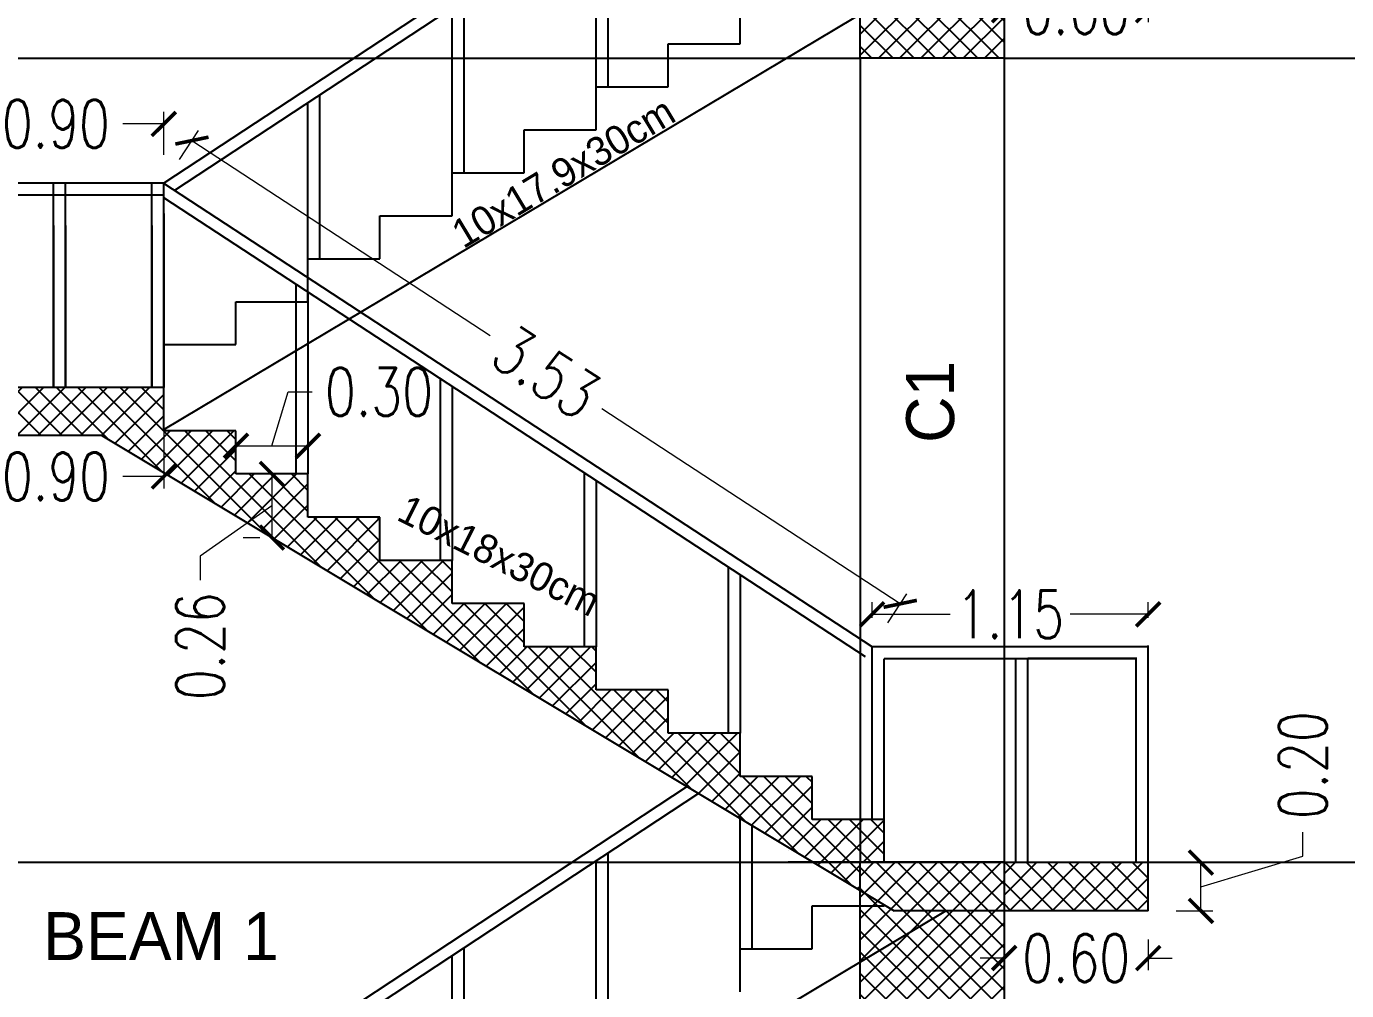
# Model space of a CAD drawing. Extents: x 166525 to 167198, y 178739 to 179747.
# Drawn here: x 166621.83 to 166627.33, y 179403.45 to 179407.47 of the extents above; entities that cross this region are included whole.
import ezdxf

# ---------------------------------------------------------------- set-up
doc = ezdxf.new("R2010")
doc.units = 0
doc.header["$MEASUREMENT"] = 0
doc.linetypes.add('AUSGEZOGEN', pattern=[0])
doc.linetypes.add('VONLAYER', pattern=[0])
doc.layers.get('0').update_dxf_attribs({"linetype": 'CONTINUOUS'})
doc.layers.get('DEFPOINTS').update_dxf_attribs({"linetype": 'CONTINUOUS'})
doc.layers.add('BEAM', color=6, linetype='CONTINUOUS', lineweight=13)
for name, color, linetype in [('concret', 5, 'CONTINUOUS'), ('EBENE0', 7, 'AUSGEZOGEN'), ('HATH', 253, 'CONTINUOUS'), ('Stairs', 231, 'CONTINUOUS'), ('TEXTM', 2, 'CONTINUOUS'), ('TEXTS', 1, 'CONTINUOUS')]:
    doc.layers.add(name, color=color, linetype=linetype)
doc.styles.add('DIM', font='simplex.shx', dxfattribs={"width": 0.75})
doc.dimstyles.new('MUTASIM', dxfattribs={"dimscale": 0.9995, "dimtxt": 0.2, "dimasz": 0.1, "dimexe": 0.05, "dimexo": 0.12, "dimgap": 0.05, "dimtad": 0, "dimzin": 0, "dimdsep": 46, "dimtxsty": 'DIM', "dimblk": 'ARCHTICK', "dimcen": 0.09, "dimclrd": 35, "dimclre": 33, "dimclrt": 256, "dimazin": 0, "dimtfac": 1, "dimtofl": 0, "dimtmove": 1, "dimatfit": 3, "dimfxl": 0.18, "dimtolj": 1, "dimtzin": 0, "dimlwd": 13, "dimlwe": 9, "dimarcsym": 0})

# ---------------------------------------------------------------- blocks, each defined once
blk = doc.blocks.new('_ARCHTICK')
at = {"color": 0, "linetype": 'ByBlock', "const_width": 0.15}
blk.add_lwpolyline([(-0.5, -0.5), (0.5, 0.5)], dxfattribs=at)
blk = doc.blocks.new('*D937')
at = {"layer": 'BEAM', "color": 35, "linetype": 'Continuous', "lineweight": 13, "transparency": 16777216}
for p, q in [((166622.8554, 179405.72), (166622.9229, 179405.9449)), ((166622.9229, 179405.9449), (166623.0228, 179405.9449)), ((166622.7054, 179405.72), (166623.0054, 179405.72))]:
    blk.add_line(p, q, dxfattribs=at)
at = {"layer": 'BEAM', "color": 33, "linetype": 'Continuous', "lineweight": 9, "transparency": 16777216}
for p, q in [((166622.7054, 179405.7228), (166622.7054, 179405.77)), ((166623.0054, 179405.7228), (166623.0054, 179405.77))]:
    blk.add_line(p, q, dxfattribs=at)
at = {"layer": 'DEFPOINTS', "color": 0, "linetype": 'Continuous', "transparency": 16777216}
for p in [(166623.0054, 179405.72), (166622.7054, 179405.6028), (166623.0054, 179405.6028)]:
    blk.add_point(p, dxfattribs=at)
at = {"layer": 'BEAM', "color": 35, "linetype": 'Continuous', "lineweight": 13, "transparency": 16777216, "xscale": 0.09995000000000001, "yscale": 0.09995000000000001, "zscale": 0.09995000000000001, "rotation": 180}
blk.add_blockref('_ARCHTICK', (166622.7054, 179405.72), dxfattribs=at)
at = {"layer": 'BEAM', "color": 35, "linetype": 'Continuous', "lineweight": 13, "transparency": 16777216, "xscale": 0.09995000000000001, "yscale": 0.09995000000000001, "zscale": 0.09995000000000001}
blk.add_blockref('_ARCHTICK', (166623.0054, 179405.72), dxfattribs=at)
at = {"layer": 'BEAM', "linetype": 'Continuous', "transparency": 16777216, "insert": (166623.3012, 179405.9449), "char_height": 0.1999, "attachment_point": 5, "style": 'DIM'}
blk.add_mtext('\\A1;0.30', dxfattribs=at)
blk = doc.blocks.new('*D938')
at = {"layer": 'BEAM', "color": 33, "linetype": 'Continuous', "lineweight": 9, "transparency": 16777216}
for p, q in [((166622.7354, 179405.6028), (166622.8054, 179405.6028)), ((166622.7354, 179405.3379), (166622.8054, 179405.3379))]:
    blk.add_line(p, q, dxfattribs=at)
at = {"layer": 'BEAM', "color": 35, "linetype": 'Continuous', "lineweight": 13, "transparency": 16777216}
for p, q in [((166622.8554, 179405.6028), (166622.8554, 179405.3379)), ((166622.8554, 179405.4703), (166622.556, 179405.26)), ((166622.556, 179405.26), (166622.556, 179405.1601))]:
    blk.add_line(p, q, dxfattribs=at)
at = {"layer": 'DEFPOINTS', "color": 0, "linetype": 'Continuous', "transparency": 16777216}
for p in [(166622.8554, 179405.6028), (166622.8554, 179405.3379), (166622.8554, 179405.3379)]:
    blk.add_point(p, dxfattribs=at)
at = {"layer": 'BEAM', "color": 35, "linetype": 'Continuous', "lineweight": 13, "transparency": 16777216, "xscale": 0.09995000000000001, "yscale": 0.09995000000000001, "zscale": 0.09995000000000001}
for p, rotation in [((166622.8554, 179405.6028), 90), ((166622.8554, 179405.3379), 270)]:
    blk.add_blockref('_ARCHTICK', p, dxfattribs=dict(at, rotation=rotation))
at = {"layer": 'BEAM', "linetype": 'Continuous', "transparency": 16777216, "insert": (166622.556, 179404.8852), "char_height": 0.1999, "attachment_point": 5, "rotation": 90, "style": 'DIM'}
blk.add_mtext('\\A1;0.26', dxfattribs=at)
blk = doc.blocks.new('*D941')
at = {"layer": 'BEAM', "color": 33, "linetype": 'Continuous', "lineweight": 9, "transparency": 16777216}
for p, q in [((166625.9054, 179403.6629), (166625.9054, 179403.536)), ((166626.5054, 179403.6629), (166626.5054, 179403.536))]:
    blk.add_line(p, q, dxfattribs=at)
at = {"layer": 'BEAM', "color": 35, "linetype": 'Continuous', "lineweight": 13, "transparency": 16777216}
for p, q in [((166625.9054, 179403.586), (166625.8054, 179403.586)), ((166626.5054, 179403.586), (166626.6053, 179403.586))]:
    blk.add_line(p, q, dxfattribs=at)
at = {"layer": 'DEFPOINTS', "color": 0, "linetype": 'Continuous', "transparency": 16777216}
for p in [(166625.9054, 179403.7828), (166626.5054, 179403.7828), (166626.5054, 179403.586)]:
    blk.add_point(p, dxfattribs=at)
at = {"layer": 'BEAM', "color": 35, "linetype": 'Continuous', "lineweight": 13, "transparency": 16777216, "xscale": 0.09995000000000001, "yscale": 0.09995000000000001, "zscale": 0.09995000000000001}
blk.add_blockref('_ARCHTICK', (166625.9054, 179403.586), dxfattribs=at)
at = {"layer": 'BEAM', "color": 35, "linetype": 'Continuous', "lineweight": 13, "transparency": 16777216, "xscale": 0.09995000000000001, "yscale": 0.09995000000000001, "zscale": 0.09995000000000001, "rotation": 180}
blk.add_blockref('_ARCHTICK', (166626.5054, 179403.586), dxfattribs=at)
at = {"layer": 'BEAM', "linetype": 'Continuous', "transparency": 16777216, "insert": (166626.2054, 179403.586), "char_height": 0.1999, "attachment_point": 5, "style": 'DIM'}
blk.add_mtext('\\A1;0.60', dxfattribs=at)
blk = doc.blocks.new('*D942')
at = {"layer": 'BEAM', "color": 33, "linetype": 'Continuous', "lineweight": 9, "transparency": 16777216}
for p, q in [((166625.9054, 179407.6119), (166625.9054, 179407.485)), ((166626.5054, 179407.6119), (166626.5054, 179407.485))]:
    blk.add_line(p, q, dxfattribs=at)
at = {"layer": 'BEAM', "color": 35, "linetype": 'Continuous', "lineweight": 13, "transparency": 16777216}
for p, q in [((166625.9054, 179407.535), (166625.8054, 179407.535)), ((166626.5054, 179407.535), (166626.6053, 179407.535))]:
    blk.add_line(p, q, dxfattribs=at)
at = {"layer": 'DEFPOINTS', "color": 0, "linetype": 'Continuous', "transparency": 16777216}
for p in [(166625.9054, 179407.7318), (166626.5054, 179407.7318), (166626.5054, 179407.535)]:
    blk.add_point(p, dxfattribs=at)
at = {"layer": 'BEAM', "color": 35, "linetype": 'Continuous', "lineweight": 13, "transparency": 16777216, "xscale": 0.09995000000000001, "yscale": 0.09995000000000001, "zscale": 0.09995000000000001}
blk.add_blockref('_ARCHTICK', (166625.9054, 179407.535), dxfattribs=at)
at = {"layer": 'BEAM', "color": 35, "linetype": 'Continuous', "lineweight": 13, "transparency": 16777216, "xscale": 0.09995000000000001, "yscale": 0.09995000000000001, "zscale": 0.09995000000000001, "rotation": 180}
blk.add_blockref('_ARCHTICK', (166626.5054, 179407.535), dxfattribs=at)
at = {"layer": 'BEAM', "linetype": 'Continuous', "transparency": 16777216, "insert": (166626.2054, 179407.535), "char_height": 0.1999, "attachment_point": 5, "style": 'DIM'}
blk.add_mtext('\\A1;0.60', dxfattribs=at)
blk = doc.blocks.new('*D943')
at = {"layer": 'BEAM', "color": 33, "linetype": 'Continuous', "lineweight": 9, "transparency": 16777216}
for p, q in [((166621.5054, 179405.8429), (166621.5054, 179405.5428)), ((166622.4054, 179405.8429), (166622.4054, 179405.5428))]:
    blk.add_line(p, q, dxfattribs=at)
at = {"layer": 'BEAM', "color": 35, "linetype": 'Continuous', "lineweight": 13, "transparency": 16777216}
for p, q in [((166621.5054, 179405.5928), (166621.677, 179405.5928)), ((166622.4054, 179405.5928), (166622.2338, 179405.5928))]:
    blk.add_line(p, q, dxfattribs=at)
at = {"layer": 'DEFPOINTS', "color": 0, "linetype": 'Continuous', "transparency": 16777216}
for p in [(166621.5054, 179405.9628), (166622.4054, 179405.9628), (166622.4054, 179405.5928)]:
    blk.add_point(p, dxfattribs=at)
at = {"layer": 'BEAM', "color": 35, "linetype": 'Continuous', "lineweight": 13, "transparency": 16777216, "xscale": 0.09995000000000001, "yscale": 0.09995000000000001, "zscale": 0.09995000000000001, "rotation": 180}
blk.add_blockref('_ARCHTICK', (166621.5054, 179405.5928), dxfattribs=at)
at = {"layer": 'BEAM', "color": 35, "linetype": 'Continuous', "lineweight": 13, "transparency": 16777216, "xscale": 0.09995000000000001, "yscale": 0.09995000000000001, "zscale": 0.09995000000000001}
blk.add_blockref('_ARCHTICK', (166622.4054, 179405.5928), dxfattribs=at)
at = {"layer": 'BEAM', "linetype": 'Continuous', "transparency": 16777216, "insert": (166621.9554, 179405.5928), "char_height": 0.1999, "attachment_point": 5, "style": 'DIM'}
blk.add_mtext('\\A1;0.90', dxfattribs=at)
blk = doc.blocks.new('*D944')
at = {"layer": 'BEAM', "color": 35, "linetype": 'Continuous', "lineweight": 13, "transparency": 16777216}
for p, q in [((166627.1499, 179404.0107), (166627.1499, 179404.1107)), ((166626.7251, 179403.8833), (166627.1499, 179404.0107)), ((166626.7251, 179403.7828), (166626.7251, 179403.9838))]:
    blk.add_line(p, q, dxfattribs=at)
at = {"layer": 'BEAM', "color": 33, "linetype": 'Continuous', "lineweight": 9, "transparency": 16777216}
for p, q in [((166626.6226, 179403.9838), (166626.7751, 179403.9838)), ((166626.6226, 179403.7828), (166626.7751, 179403.7828))]:
    blk.add_line(p, q, dxfattribs=at)
at = {"layer": 'DEFPOINTS', "color": 0, "linetype": 'Continuous', "transparency": 16777216}
for p in [(166626.5027, 179403.9838), (166626.7251, 179403.9838), (166626.5027, 179403.7828)]:
    blk.add_point(p, dxfattribs=at)
at = {"layer": 'BEAM', "color": 35, "linetype": 'Continuous', "lineweight": 13, "transparency": 16777216, "xscale": 0.09995000000000001, "yscale": 0.09995000000000001, "zscale": 0.09995000000000001}
for p, rotation in [((166626.7251, 179403.9838), 90), ((166626.7251, 179403.7828), 270)]:
    blk.add_blockref('_ARCHTICK', p, dxfattribs=dict(at, rotation=rotation))
at = {"layer": 'BEAM', "linetype": 'Continuous', "transparency": 16777216, "insert": (166627.1499, 179404.3891), "char_height": 0.1999, "attachment_point": 5, "rotation": 90, "style": 'DIM'}
blk.add_mtext('\\A1;0.20', dxfattribs=at)
blk = doc.blocks.new('*D961')
at = {"layer": 'BEAM', "color": 33, "linetype": 'Continuous', "lineweight": 9, "transparency": 16777216}
for p, q in [((166622.4704, 179406.9132), (166622.5492, 179407.0337)), ((166625.421, 179404.9832), (166625.4999, 179405.1037))]:
    blk.add_line(p, q, dxfattribs=at)
at = {"layer": 'BEAM', "color": 35, "linetype": 'Continuous', "lineweight": 13, "transparency": 16777216}
for p, q in [((166622.5219, 179406.9919), (166623.7642, 179406.1793)), ((166625.4725, 179405.0619), (166624.2302, 179405.8745))]:
    blk.add_line(p, q, dxfattribs=at)
at = {"layer": 'DEFPOINTS', "color": 0, "linetype": 'Continuous', "transparency": 16777216}
for p in [(166622.5219, 179406.9919), (166622.4047, 179406.8128), (166625.3554, 179404.8828)]:
    blk.add_point(p, dxfattribs=at)
at = {"layer": 'BEAM', "color": 35, "linetype": 'Continuous', "lineweight": 13, "transparency": 16777216, "xscale": 0.09995000000000001, "yscale": 0.09995000000000001, "zscale": 0.09995000000000001}
for p, rotation in [((166622.5219, 179406.9919), 146.8115503701367), ((166625.4725, 179405.0619), 326.8115503701367)]:
    blk.add_blockref('_ARCHTICK', p, dxfattribs=dict(at, rotation=rotation))
at = {"layer": 'BEAM', "linetype": 'Continuous', "transparency": 16777216, "insert": (166623.9972, 179406.0269), "char_height": 0.1999, "attachment_point": 5, "rotation": 326.8116, "style": 'DIM'}
blk.add_mtext('\\A1;3.53', dxfattribs=at)
blk = doc.blocks.new('*D962')
at = {"layer": 'BEAM', "color": 33, "linetype": 'Continuous', "lineweight": 9, "transparency": 16777216}
for p, q in [((166625.3554, 179405.0028), (166625.3554, 179405.0681)), ((166626.5054, 179405.0028), (166626.5054, 179405.0681))]:
    blk.add_line(p, q, dxfattribs=at)
at = {"layer": 'BEAM', "color": 35, "linetype": 'Continuous', "lineweight": 13, "transparency": 16777216}
for p, q in [((166625.3554, 179405.0181), (166625.6805, 179405.0181)), ((166626.5054, 179405.0181), (166626.1803, 179405.0181))]:
    blk.add_line(p, q, dxfattribs=at)
at = {"layer": 'DEFPOINTS', "color": 0, "linetype": 'Continuous', "transparency": 16777216}
for p in [(166625.3554, 179405.0181), (166625.3554, 179404.8828), (166626.5054, 179404.8828)]:
    blk.add_point(p, dxfattribs=at)
at = {"layer": 'BEAM', "color": 35, "linetype": 'Continuous', "lineweight": 13, "transparency": 16777216, "xscale": 0.09995000000000001, "yscale": 0.09995000000000001, "zscale": 0.09995000000000001, "rotation": 180}
blk.add_blockref('_ARCHTICK', (166625.3554, 179405.0181), dxfattribs=at)
at = {"layer": 'BEAM', "color": 35, "linetype": 'Continuous', "lineweight": 13, "transparency": 16777216, "xscale": 0.09995000000000001, "yscale": 0.09995000000000001, "zscale": 0.09995000000000001}
blk.add_blockref('_ARCHTICK', (166626.5054, 179405.0181), dxfattribs=at)
at = {"layer": 'BEAM', "linetype": 'Continuous', "transparency": 16777216, "insert": (166625.9304, 179405.0181), "char_height": 0.1999, "attachment_point": 5, "style": 'DIM'}
blk.add_mtext('\\A1;1.15', dxfattribs=at)
blk = doc.blocks.new('*D963')
at = {"layer": 'BEAM', "color": 33, "linetype": 'Continuous', "lineweight": 9, "transparency": 16777216}
for p, q in [((166621.5055, 179406.9339), (166621.5058, 179407.1124)), ((166622.4049, 179406.9328), (166622.4051, 179407.1113))]:
    blk.add_line(p, q, dxfattribs=at)
at = {"layer": 'BEAM', "color": 35, "linetype": 'Continuous', "lineweight": 13, "transparency": 16777216}
for p, q in [((166621.5057, 179407.0625), (166621.677, 179407.0622)), ((166622.4051, 179407.0613), (166622.2338, 179407.0615))]:
    blk.add_line(p, q, dxfattribs=at)
at = {"layer": 'DEFPOINTS', "color": 0, "linetype": 'Continuous', "transparency": 16777216}
for p in [(166622.4051, 179407.0613), (166621.5054, 179406.814), (166622.4047, 179406.8128)]:
    blk.add_point(p, dxfattribs=at)
at = {"layer": 'BEAM', "color": 35, "linetype": 'Continuous', "lineweight": 13, "transparency": 16777216, "xscale": 0.09995000000000001, "yscale": 0.09995000000000001, "zscale": 0.09995000000000001}
for p, rotation in [((166621.5057, 179407.0625), 179.9245790623325), ((166622.4051, 179407.0613), 359.9245790623325)]:
    blk.add_blockref('_ARCHTICK', p, dxfattribs=dict(at, rotation=rotation))
at = {"layer": 'BEAM', "linetype": 'Continuous', "transparency": 16777216, "insert": (166621.9554, 179407.0619), "char_height": 0.1999, "attachment_point": 5, "rotation": 359.9246, "style": 'DIM'}
blk.add_mtext('\\A1;0.90', dxfattribs=at)

msp = doc.modelspace()

# ---------------------------------------------------------------- hatches: boundary and pattern name
at = {"layer": 'HATH'}
h = msp.add_hatch(dxfattribs=at)
h.set_pattern_fill('ANSI37', color=256, scale=0.5, style=0)
h.set_pattern_definition([(45, (160975.71709, 180494.01165), (-0.0441941738, 0.0441941738), []), (135, (160975.71709, 180494.01165), (-0.0441941738, -0.0441941738), [])])
h.paths.add_polyline_path([(166625.30539, 179407.93481), (166625.90539, 179407.93481), (166625.90539, 179407.33481), (166625.30539, 179407.33481)])
h = msp.add_hatch(dxfattribs=at)
h.set_pattern_fill('ANSI37', color=256, scale=0.5, style=0)
h.set_pattern_definition([(45, (14954.575713, 20400.882254), (-0.044194173824, 0.044194173824), []), (135, (14954.575713, 20400.882254), (-0.044194173824, -0.044194173824), [])])
h.paths.add_polyline_path([(166626.50539, 179395.88481), (166626.50539, 179396.08481), (166625.90539, 179396.08481), (166625.90539, 179395.88481)])
h.paths.add_polyline_path([(166625.90539, 179400.03481), (166625.90539, 179399.83381), (166626.50539, 179399.83381), (166626.50539, 179400.03481)])
h.paths.add_polyline_path([(166625.90539, 179403.98481), (166625.90539, 179403.78281), (166626.50539, 179403.78281), (166626.50539, 179403.98481)])
h.paths.add_polyline_path([(166625.90539, 179407.93481), (166625.90539, 179407.73181), (166626.50539, 179407.73181), (166626.50539, 179407.93481)])
h = msp.add_hatch(dxfattribs=at)
h.set_pattern_fill('ANSI37', color=256, scale=0.5, style=0)
h.set_pattern_definition([(45, (14485.830024, -1659.351954), (-0.044194173824, 0.044194173824), []), (135, (14485.830024, -1659.351954), (-0.044194173824, -0.044194173824), [])])
h.paths.add_polyline_path([(166624.80539, 179404.34281), (166624.80539, 179404.52281), (166624.50539, 179404.52281), (166624.50539, 179404.70281), (166624.20539, 179404.70281), (166624.20539, 179404.88281), (166623.90539, 179404.88281), (166623.90539, 179405.06281), (166623.60539, 179405.06281), (166623.60539, 179405.24281), (166623.30539, 179405.24281), (166623.30539, 179405.42281), (166623.00539, 179405.42281), (166623.00539, 179405.60281), (166622.70539, 179405.60281), (166622.70539, 179405.78281), (166622.40539, 179405.78281), (166622.40539, 179405.96281), (166621.50539, 179405.96281), (166621.50539, 179405.76281), (166622.14717, 179405.76281), (166625.1105, 179403.98481), (166625.40539, 179403.98481), (166625.40539, 179404.16281), (166625.10539, 179404.16281), (166625.10539, 179404.34281)])
h.paths.add_polyline_path([(166620.90539, 179405.96281), (166620.90539, 179405.76281), (166621.50539, 179405.76281), (166621.50539, 179405.96281)])
h.paths.add_polyline_path([(166625.30539, 179403.86788), (166625.30539, 179403.98481), (166625.1105, 179403.98481)])
h = msp.add_hatch(dxfattribs=at)
h.set_pattern_fill('ANSI37', color=256, scale=0.5, style=0)
h.set_pattern_definition([(45, (160975.71709, 180490.06165), (-0.0441941738, 0.0441941738), []), (135, (160975.71709, 180490.06165), (-0.0441941738, -0.0441941738), [])])
h.paths.add_polyline_path([(166625.30539, 179403.98481), (166625.90539, 179403.98481), (166625.90539, 179403.38481), (166625.30539, 179403.38481)])

# ---------------------------------------------------------------- linework, layer by layer
at = {"layer": 'concret'}
for points in [[(166625.30539, 179407.93481), (166625.90539, 179407.93481), (166625.90539, 179407.33481), (166625.30539, 179407.33481)], [(166625.30539, 179403.98481), (166625.90539, 179403.98481), (166625.90539, 179403.38481), (166625.30539, 179403.38481)]]:
    msp.add_lwpolyline(points, close=True, dxfattribs=at)
at = {"layer": 'EBENE0', "color": 3, "linetype": 'AUSGEZOGEN'}
for p, q in [((166621.50539, 179407.33481), (166625.30539, 179407.33481)), ((166625.30539, 179407.33481), (166625.30539, 179403.98481)), ((166625.30539, 179407.33481), (166625.30539, 179403.98481)), ((166625.90539, 179407.33481), (166625.90539, 179403.98481)), ((166625.90539, 179407.33481), (166629.70539, 179407.33481)), ((166625.90539, 179407.33481), (166625.90539, 179403.98481)), ((166621.50539, 179403.98481), (166625.30539, 179403.98481)), ((166621.50539, 179403.98481), (166625.30539, 179403.98481)), ((166625.90539, 179403.98481), (166629.70539, 179403.98481)), ((166625.90539, 179403.98481), (166629.70539, 179403.98481))]:
    msp.add_line(p, q, dxfattribs=at)
at = {"layer": 'Stairs'}
for p, q in [((166624.58584, 179408.24953), (166622.40474, 179406.814)), ((166624.63884, 179408.22455), (166622.44945, 179406.78357)), ((166624.20539, 179407.21581), (166624.20539, 179407.93926)), ((166624.25539, 179407.21581), (166624.25539, 179407.97217)), ((166623.60539, 179406.85781), (166623.60539, 179407.54436)), ((166623.65539, 179406.85781), (166623.65539, 179407.57727)), ((166623.05539, 179406.49981), (166623.05539, 179407.18237)), ((166623.00539, 179406.49981), (166623.00539, 179407.14946)), ((166622.40474, 179406.814), (166621.50539, 179406.814)), ((166621.94507, 179406.01281), (166621.94507, 179406.81281)), ((166621.94507, 179405.96281), (166621.94507, 179406.81281)), ((166621.99507, 179405.96281), (166621.99507, 179406.81281)), ((166621.99507, 179405.96281), (166621.99507, 179406.81281)), ((166622.35474, 179406.01281), (166622.35474, 179406.81281)), ((166622.35474, 179405.96281), (166622.35474, 179406.81281)), ((166625.35539, 179404.88281), (166622.40474, 179406.81281)), ((166622.40474, 179405.96281), (166622.40474, 179406.81281)), ((166622.40474, 179405.96281), (166622.40474, 179406.81281)), ((166622.40474, 179406.764), (166621.50539, 179406.764)), ((166625.32802, 179404.84097), (166622.40474, 179406.75307)), ((166622.40474, 179406.68781), (166622.40474, 179405.96281)), ((166621.94507, 179406.63781), (166621.94507, 179405.96281)), ((166621.99507, 179406.63781), (166621.99507, 179405.96281)), ((166622.35474, 179406.63781), (166622.35474, 179405.96281)), ((166622.95539, 179406.39289), (166622.95539, 179405.60281)), ((166623.00539, 179406.36019), (166623.00539, 179405.60281)), ((166623.55539, 179406.00043), (166623.55539, 179405.24281)), ((166623.60539, 179405.96773), (166623.60539, 179405.24281)), ((166624.15539, 179405.60798), (166624.15539, 179404.88281)), ((166624.20539, 179405.57527), (166624.20539, 179404.88281)), ((166624.75539, 179405.21552), (166624.75539, 179404.52281)), ((166624.80539, 179405.18282), (166624.80539, 179404.52281)), ((166626.50539, 179404.88281), (166625.35539, 179404.88281)), ((166625.35539, 179404.16281), (166625.35539, 179404.88281)), ((166626.05539, 179404.88381), (166626.05539, 179404.88424)), ((166626.05539, 179404.88381), (166626.05539, 179404.88424)), ((166626.05539, 179404.88381), (166626.05539, 179404.88424)), ((166626.05539, 179404.88381), (166626.05539, 179404.88424)), ((166626.05539, 179404.88281), (166626.05539, 179404.88324)), ((166626.05539, 179404.88281), (166626.05539, 179404.88324)), ((166626.50539, 179403.98806), (166626.50539, 179404.88806)), ((166625.35539, 179404.16281), (166625.35539, 179404.83281)), ((166626.45539, 179404.83281), (166625.40539, 179404.83281)), ((166625.40539, 179403.98281), (166625.40539, 179404.83281)), ((166625.95458, 179403.98381), (166625.95458, 179404.83381)), ((166626.45539, 179404.83381), (166626.00458, 179404.83381)), ((166626.00458, 179403.98381), (166626.00458, 179404.83381)), ((166626.00458, 179403.98381), (166626.00458, 179404.83381)), ((166626.45539, 179404.83381), (166626.00458, 179404.83381)), ((166626.00458, 179403.98381), (166626.00458, 179404.83381)), ((166626.45539, 179403.98806), (166626.45539, 179404.83806)), ((166624.58511, 179404.30005), (166622.40474, 179402.865)), ((166624.63269, 179404.2715), (166622.44945, 179402.83457)), ((166624.80539, 179403.62481), (166624.80539, 179404.16788)), ((166624.85539, 179403.62481), (166624.85539, 179404.13788)), ((166624.25539, 179403.26681), (166624.25539, 179404.02317)), ((166625.00539, 179404.03481), (166625.00539, 179404.03481)), ((166625.40539, 179404.03481), (166625.40539, 179404.03481)), ((166624.20539, 179403.26681), (166624.20539, 179403.99026)), ((166625.00539, 179403.98481), (166625.05539, 179403.98481)), ((166625.40539, 179403.98481), (166625.45539, 179403.98481)), ((166623.60539, 179402.90881), (166623.60539, 179403.59536)), ((166623.65539, 179402.90881), (166623.65539, 179403.62827))]:
    msp.add_line(p, q, dxfattribs=at)
at = {"layer": 'Stairs', "linetype": 'VONLAYER'}
for p, q in [((166625.90539, 179403.98481), (166625.00539, 179403.98481)), ((166625.90539, 179403.98481), (166625.00539, 179403.98481)), ((166625.00539, 179403.98481), (166625.05539, 179403.98481))]:
    msp.add_line(p, q, dxfattribs=at)
at = {"layer": 'TEXTS'}
for p, q in [((166622.40539, 179405.78814), (166625.66294, 179407.73181)), ((166624.80539, 179407.39481), (166624.80539, 179407.57381)), ((166624.50539, 179407.21581), (166624.50539, 179407.39481)), ((166624.50539, 179407.39481), (166624.80539, 179407.39481)), ((166624.20539, 179407.03681), (166624.20539, 179407.21581)), ((166624.20539, 179407.21581), (166624.50539, 179407.21581)), ((166623.90539, 179406.85781), (166623.90539, 179407.03681)), ((166623.90539, 179407.03681), (166624.20539, 179407.03681)), ((166623.60539, 179406.67881), (166623.60539, 179406.85781)), ((166623.60539, 179406.85781), (166623.90539, 179406.85781)), ((166623.30539, 179406.49981), (166623.30539, 179406.67881)), ((166623.30539, 179406.67881), (166623.60539, 179406.67881)), ((166623.00539, 179406.32081), (166623.00539, 179406.49981)), ((166623.00539, 179406.49981), (166623.30539, 179406.49981)), ((166622.70539, 179406.14181), (166622.70539, 179406.32081)), ((166622.70539, 179406.32081), (166623.00539, 179406.32081)), ((166622.40539, 179405.96281), (166622.40539, 179406.14181)), ((166622.40539, 179406.14181), (166622.70539, 179406.14181)), ((166622.40539, 179405.96281), (166620.90539, 179405.96281)), ((166622.40539, 179405.78281), (166622.40539, 179405.96281)), ((166622.70539, 179405.78281), (166622.40539, 179405.78281)), ((166622.70539, 179405.60281), (166622.70539, 179405.78281)), ((166622.14717, 179405.76281), (166620.90539, 179405.76281)), ((166622.14717, 179405.76281), (166625.44717, 179403.78281)), ((166623.00539, 179405.60281), (166622.70539, 179405.60281)), ((166623.00539, 179405.42281), (166623.00539, 179405.60281)), ((166623.30539, 179405.42281), (166623.00539, 179405.42281)), ((166623.30539, 179405.24281), (166623.30539, 179405.42281)), ((166623.60539, 179405.24281), (166623.30539, 179405.24281)), ((166623.60539, 179405.06281), (166623.60539, 179405.24281)), ((166623.90539, 179405.06281), (166623.60539, 179405.06281)), ((166623.90539, 179404.88281), (166623.90539, 179405.06281)), ((166624.20539, 179404.88281), (166623.90539, 179404.88281)), ((166624.20539, 179404.70281), (166624.20539, 179404.88281)), ((166624.50539, 179404.70281), (166624.20539, 179404.70281)), ((166624.50539, 179404.52281), (166624.50539, 179404.70281)), ((166624.80539, 179404.52281), (166624.50539, 179404.52281)), ((166624.80539, 179404.34281), (166624.80539, 179404.52281)), ((166625.10539, 179404.34281), (166624.80539, 179404.34281)), ((166625.10539, 179404.16281), (166625.10539, 179404.34281)), ((166625.40539, 179404.16281), (166625.10539, 179404.16281)), ((166625.10539, 179403.62481), (166625.10539, 179403.80381)), ((166625.10539, 179403.80381), (166625.40539, 179403.80381)), ((166622.40539, 179401.83914), (166625.66294, 179403.78281)), ((166626.50539, 179403.78281), (166625.44717, 179403.78281)), ((166624.80539, 179403.44581), (166624.80539, 179403.62481)), ((166624.80539, 179403.62481), (166625.10539, 179403.62481))]:
    msp.add_line(p, q, dxfattribs=at)
at = {"layer": 'TEXTS', "color": 2}
msp.add_line((166626.50539, 179403.78281), (166626.50539, 179403.98481), dxfattribs=at)

# ---------------------------------------------------------------- texts
at = {"layer": 'Stairs', "linetype": 'VONLAYER', "insert": (166625.70002, 179406.07438), "char_height": 0.2, "attachment_point": 9, "rotation": 90}
msp.add_mtext('C1', dxfattribs=at)
at = {"layer": 'Stairs', "linetype": 'VONLAYER', "insert": (166622.88334, 179403.57717), "char_height": 0.2, "attachment_point": 9}
msp.add_mtext('BEAM 1', dxfattribs=at)
at = {"layer": 'TEXTM', "color": 4}
for s, rotation, p in [('10x17.9x30cm', 31.06292, (166623.65266, 179406.53901)), ('10x18x30cm', 333.33417, (166623.36868, 179405.41413))]:
    msp.add_text(s, height=0.12, rotation=rotation, dxfattribs=at).set_placement(p)

# ---------------------------------------------------------------- dimensions: what is measured, and where the dimension line sits
at = {"layer": 'BEAM', "color": 2, "linetype": 'Continuous'}
for base, p1, p2, picture, middle in [((166626.50539, 179407.535), (166625.90539, 179407.73181), (166626.50539, 179407.73181), '*D942', (166626.20539, 179407.535)), ((166623.00539, 179405.71998), (166622.70539, 179405.60281), (166623.00539, 179405.60281), '*D937', (166623.07278, 179405.94486)), ((166622.40539, 179405.59278), (166621.50539, 179405.96281), (166622.40539, 179405.96281), '*D943', (166621.95539, 179405.59278)), ((166626.50539, 179403.586), (166625.90539, 179403.78281), (166626.50539, 179403.78281), '*D941', (166626.20539, 179403.586))]:
    dim = msp.add_linear_dim(base=base, p1=p1, p2=p2, dimstyle='MUTASIM', dxfattribs=at)
    dim.commit()
    dim.dimension.update_dxf_attribs({"geometry": picture, "text_midpoint": middle})
for p1, p2, distance, picture, middle in [((166621.50539, 179406.814), (166622.40474, 179406.81281), 0.24847, '*D963', (166621.95539, 179407.06188)), ((166625.35539, 179404.88281), (166622.40474, 179406.81281), -0.21402, '*D961', (166623.99722, 179406.02692)), ((166626.50539, 179404.88281), (166625.35539, 179404.88281), -0.13532, '*D962', (166625.93039, 179405.01813))]:
    dim = msp.add_aligned_dim(p1=p1, p2=p2, distance=distance, dimstyle='MUTASIM', dxfattribs=at)
    dim.commit()
    dim.dimension.update_dxf_attribs({"geometry": picture, "text_midpoint": middle})
dim = msp.add_linear_dim(base=(166622.85539, 179405.33788), p1=(166622.85539, 179405.60281), p2=(166622.85539, 179405.33788), angle=90, dimstyle='MUTASIM', dxfattribs=at)
dim.commit()
dim.dimension.update_dxf_attribs({"geometry": '*D938', "text_midpoint": (166622.55599, 179405.1101), "dimtype": 160})
dim = msp.add_linear_dim(base=(166626.72508, 179403.98381), p1=(166626.50267, 179403.78281), p2=(166626.50267, 179403.98381), angle=90, dimstyle='MUTASIM', dxfattribs=at)
dim.commit()
dim.dimension.update_dxf_attribs({"geometry": '*D944', "text_midpoint": (166627.14987, 179404.16067)})

doc.saveas('drawing.dxf')
